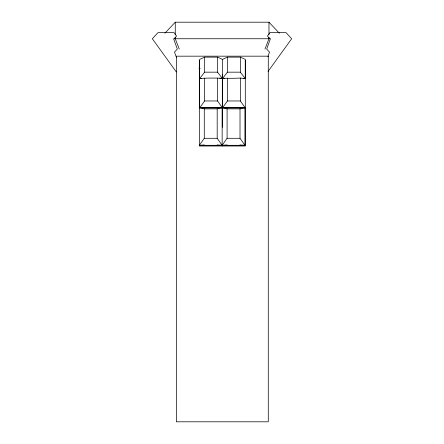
<?xml version="1.0" encoding="UTF-8"?>
<svg xmlns="http://www.w3.org/2000/svg" width="444" height="444" viewBox="0 0 444 444"><rect width="100%" height="100%" fill="white"/><g stroke="black" fill="none" stroke-linecap="round" stroke-linejoin="round"><path stroke-width="0.67" d="M245.293 78.71L245.293 60.34M245.282 78.644L240.337 72.167L240.337 57.132L227.428 57.132L222.472 59.402L217.521 57.132L204.606 57.132L199.656 59.402L199.656 107.892L245.293 107.892L240.337 100.966L240.337 78.033C226.74 78.91 213.225 77.312 199.656 78.605L204.606 72.167L204.606 57.132M267.932 56.455L269.497 52.109L266.683 49.062L270.263 39.139L267.449 36.086L269.946 32.645L286.036 32.645L291.669 38.75L268.076 71.412M264.974 49.095L268.97 38.75L268.97 37.368M199.328 145.305L204.279 138.295L204.279 108.858L199.328 107.714L244.96 107.714L244.96 145.305L199.328 145.305L204.395 144.944M217.072 144.944L222.144 145.305L227.095 138.295L227.095 108.858L222.144 107.714L217.188 108.858L204.279 108.858M199.656 107.892L204.606 100.966L204.606 78.033M217.521 78.033L217.521 100.966L222.472 107.892L227.428 100.966L227.428 78.033M227.428 57.132L227.428 72.167L222.472 78.605L217.521 72.167L217.521 57.132M245.277 78.621L240.337 78.033M164.852 33.233L175.263 22.2L268.97 22.2L279.381 33.233M227.095 108.858L240.01 108.858L244.96 107.714M217.188 108.858L217.188 138.295L222.144 145.305L227.211 144.944M173.904 38.75L270.329 38.75M198.879 68.52L200.266 68.52M204.606 72.167L217.521 72.167M227.428 72.167L240.337 72.167M199.656 78.605L201.731 78.605M219.708 78.605L224.547 78.605M243.218 78.605L245.293 78.605M204.606 100.966L217.521 100.966M227.428 100.966L240.337 100.966M204.279 138.295L217.188 138.295M227.095 138.295L240.01 138.295L244.96 145.305L239.893 144.944M240.337 57.132L245.293 59.402L245.293 146.004L199.328 146.004L199.328 60.34M176.323 71.961L152.331 38.75L157.964 32.645L174.054 32.645L176.551 36.086L173.737 39.139L177.317 49.062L174.503 52.109L176.518 57.692M179.259 49.095L175.263 38.75L175.263 37.368M268.97 22.2L268.97 34.61M240.01 108.858L240.01 138.295M222.472 59.402L222.472 107.892M222.311 74.625L222.311 78.027M222.311 78.71L222.311 127.311M222.311 144.622L222.311 146.004M222.144 107.714L222.144 145.305M175.263 22.2L175.263 34.61M268.276 56.172L176.34 56.172L176.34 421.8L268.276 421.8L268.276 56.172"/></g></svg>
